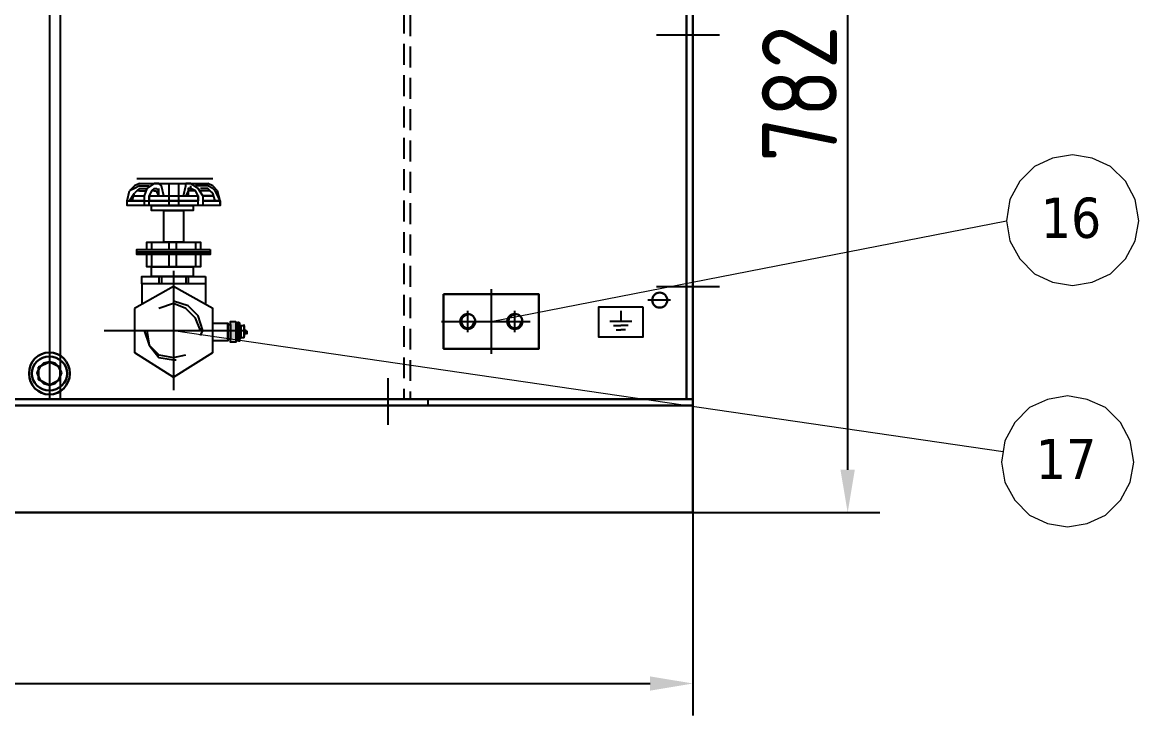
# Model space of a CAD drawing. Header units: millimetres. Extents: x 70841 to 133731, y -170061 to -164340.
# Drawn here: x 91318 to 92360, y -167316 to -166669 of the extents above; entities that cross this region are included whole.
import ezdxf

# ---------------------------------------------------------------- set-up
doc = ezdxf.new("R2010")
doc.units = ezdxf.units.MM
doc.header["$LTSCALE"] = 13
for name, pattern in [('CENTER', [50.8, 31.75, -6.35, 6.35, -6.35]), ('CENTERX2', [101.6, 63.5, -12.7, 12.7, -12.7]), ('DASHED', [0.75, 0.5, -0.25])]:
    doc.linetypes.add(name, pattern=pattern)
for name, color, linetype in [('1', 4, 'Continuous'), ('3中心线层', 1, 'CENTER'), ('4虚线层', 6, 'DASHED'), ('粗实线', 4, 'Continuous')]:
    doc.layers.add(name, color=color, linetype=linetype)
doc.layers.add('标注、文本', color=3, linetype='Continuous', lineweight=25)
doc.layers.add('铁心', color=3, linetype='Continuous', lineweight=0)
doc.styles.get("Standard").update_dxf_attribs({"font": 'gbenor.shx', "bigfont": 'gbcbig.shx'})
doc.styles.add('Tahoma$001', font='tahoma.ttf', dxfattribs={"height": 2.159784})
doc.dimstyles.new('1-15', dxfattribs={"dimscale": 20, "dimtxt": 3.5, "dimasz": 2, "dimexe": 1.5, "dimexo": 0.5, "dimgap": 0.5, "dimtad": 1, "dimtoh": 1, "dimdec": 1, "dimdsep": 46, "dimtxsty": 'Standard', "dimcen": 2.5, "dimclrd": 3, "dimclre": 3, "dimclrt": 3, "dimadec": 0, "dimazin": 2, "dimtfac": 1, "dimtdec": 1, "dimtmove": 0, "dimatfit": 2, "dimfxl": 1, "dimarcsym": 0})

# ---------------------------------------------------------------- blocks, each defined once
blk = doc.blocks.new('257561')
at = {"layer": '标注、文本'}
for p, q in [((856.87, 2219.06), (856.87, 2214.09)), ((851.69, 2214.09), (862.06, 2214.09)), ((853.4, 2212.22), (856.87, 2212.22)), ((860.35, 2212.22), (856.87, 2212.22)), ((854.71, 2210.17), (856.87, 2210.17)), ((859.04, 2210.17), (856.87, 2210.17))]:
    blk.add_line(p, q, dxfattribs=at)
blk = doc.blocks.new('A$C3970166B')
at = {"layer": '标注、文本', "color": 4, "lineweight": 30}
for points in [[(20.32, 13.55), (18.63, 16.93), (16.09, 19.47), (12.7, 20.32), (9.31, 19.47), (6.77, 16.93), (5.08, 13.55), (6.77, 9.31), (9.31, 6.77), (12.7, 5.93), (16.09, 6.77), (18.63, 9.31)], [(19.47, 16.93), (12.7, 20.32), (5.93, 16.93), (5.93, 9.31), (12.7, 5.93), (19.47, 9.31)]]:
    blk.add_lwpolyline(points, close=True, dxfattribs=at)
for major_axis, ratio in [((0, 13.12), 0.967742), ((-11.01, 0), 0.961538)]:
    blk.add_ellipse((12.7, 13.12), major_axis=major_axis, ratio=ratio, start_param=0, end_param=6.283185, dxfattribs=at)
blk = doc.blocks.new('A$C5DBA7796')
at = {"layer": '1', "color": 1, "linetype": 'CENTERX2', "lineweight": -3, "ltscale": 0.1}
for p, q in [((36.02, 61.85), (36.02, 0)), ((0, 30.93), (72.03, 30.93))]:
    blk.add_line(p, q, dxfattribs=at)
at = {"layer": '粗实线'}
for points in [[(18.24, 107.13), (15.7, 105.86), (13.16, 103.32)], [(18.24, 105.86), (15.7, 104.59), (13.16, 103.32)], [(18.24, 104.59), (16.97, 103.32), (15.7, 102.05)], [(28.4, 107.13), (25.86, 107.13), (22.05, 104.59), (20.78, 100.78)], [(25.86, 104.59), (24.59, 103.32), (23.32, 100.78)], [(28.4, 100.78), (28.4, 103.32), (27.13, 104.59)], [(30.94, 100.78), (29.67, 105.86), (28.4, 107.13)], [(28.4, 103.32), (28.4, 104.59)], [(41.1, 100.78), (42.37, 105.86), (42.37, 107.13)], [(44.91, 104.59), (43.64, 104.59), (43.64, 103.32), (43.64, 100.78)], [(51.26, 100.78), (48.72, 104.59), (44.91, 107.13)], [(48.72, 100.78), (47.45, 103.32), (44.91, 104.59)], [(58.88, 103.32), (56.34, 105.86), (53.8, 107.13)], [(57.61, 103.32), (56.34, 104.59), (53.8, 105.86)], [(56.34, 102.05), (55.07, 103.32), (53.8, 104.59)], [(18.24, 103.32), (16.97, 103.32), (15.7, 102.05)], [(25.86, 103.32), (24.59, 103.32), (23.32, 100.78)], [(23.32, 95.7), (23.32, 100.78), (23.32, 98.24)], [(28.4, 100.78), (27.13, 103.32)], [(44.91, 103.32), (43.64, 103.32)], [(48.72, 100.78), (47.45, 103.32), (44.91, 103.32)], [(48.72, 95.7), (48.72, 100.78), (48.72, 98.24)], [(56.34, 102.05), (55.07, 103.32), (53.8, 103.32)], [(60.15, 98.24), (60.15, 95.7), (11.89, 95.7), (11.89, 98.24)], [(51.26, 98.24), (60.15, 98.24), (60.15, 95.7), (11.89, 95.7), (11.89, 98.24), (20.78, 98.24)], [(23.32, 98.24), (48.72, 98.24)], [(22.05, 72.84), (22.05, 76.65), (49.99, 76.65), (49.99, 72.84)], [(49.99, 70.3), (49.99, 63.95), (22.05, 63.95), (22.05, 70.3)], [(49.99, 30.93), (47.45, 37.28), (42.37, 42.36), (36.02, 44.9), (28.4, 42.36)], [(49.99, 28.39), (51.26, 30.93), (48.72, 38.55), (43.64, 43.63), (36.02, 46.17)], [(20.78, 30.93), (23.32, 23.31), (28.4, 16.96), (36.02, 15.69), (37.29, 15.69)], [(22.05, 30.93), (23.32, 23.31), (28.4, 18.23), (36.02, 16.96), (42.37, 18.23)], [(49.99, 30.93), (49.99, 32.2)]]:
    blk.add_lwpolyline(points, dxfattribs=at)
for points in [[(46.18, 95.7), (46.18, 93.16), (24.59, 93.16), (24.59, 95.7)], [(41.1, 93.16), (41.1, 76.65), (30.94, 76.65), (30.94, 93.16)], [(55.07, 72.84), (55.07, 71.57), (16.97, 71.57), (16.97, 72.84)], [(55.07, 71.57), (55.07, 70.3), (16.97, 70.3), (16.97, 71.57)], [(46.18, 63.95), (46.18, 58.87), (24.59, 58.87), (24.59, 63.95)], [(52.53, 58.87), (52.53, 55.06), (19.51, 55.06), (19.51, 58.87)], [(15.7, 42.36), (15.7, 19.5), (36.02, 6.8), (56.34, 19.5), (56.34, 42.36), (36.02, 53.79)]]:
    blk.add_lwpolyline(points, close=True, dxfattribs=at)
for points in [[(16.97, 109.67), (16.97, 109.67), (56.34, 109.67), (56.34, 109.67)], [(18.24, 107.13), (18.24, 107.13), (53.8, 107.13), (53.8, 107.13)], [(18.24, 105.86), (18.24, 105.86), (23.32, 105.86), (23.32, 105.86)], [(18.24, 104.59), (18.24, 104.59), (22.05, 104.59), (22.05, 104.59)], [(25.86, 104.59), (25.86, 104.59), (27.13, 104.59), (27.13, 104.59)], [(33.48, 107.13), (33.48, 107.13), (33.48, 95.7), (33.48, 95.7)], [(38.56, 107.13), (38.56, 107.13), (38.56, 95.7), (38.56, 95.7)], [(44.91, 107.13), (44.91, 107.13), (42.37, 107.13), (42.37, 107.13)], [(42.37, 105.86), (42.37, 105.86), (42.37, 107.13), (42.37, 107.13)], [(44.91, 104.59), (44.91, 104.59), (44.91, 105.86), (44.91, 105.86)], [(44.91, 103.32), (44.91, 103.32), (44.91, 104.59), (44.91, 104.59)], [(53.8, 105.86), (53.8, 105.86), (47.45, 105.86), (47.45, 105.86)], [(53.8, 104.59), (53.8, 104.59), (49.99, 104.59), (49.99, 104.59)], [(11.89, 98.24), (11.89, 98.24), (13.16, 103.32), (13.16, 103.32)], [(11.89, 98.24), (11.89, 98.24), (13.16, 103.32), (13.16, 103.32)], [(13.16, 98.24), (13.16, 98.24), (15.7, 102.05), (15.7, 102.05)], [(14.43, 98.24), (14.43, 98.24), (15.7, 102.05), (15.7, 102.05)], [(15.7, 100.78), (15.7, 100.78), (20.78, 100.78), (20.78, 100.78)], [(18.24, 103.32), (18.24, 103.32), (22.05, 103.32), (22.05, 103.32)], [(20.78, 100.78), (20.78, 100.78), (20.78, 95.7), (20.78, 95.7)], [(23.32, 100.78), (23.32, 100.78), (48.72, 100.78), (48.72, 100.78)], [(25.86, 103.32), (25.86, 103.32), (27.13, 103.32), (27.13, 103.32)], [(43.64, 103.32), (43.64, 103.32), (42.37, 100.78), (42.37, 100.78)], [(53.8, 103.32), (53.8, 103.32), (49.99, 103.32), (49.99, 103.32)], [(51.26, 100.78), (51.26, 100.78), (56.34, 100.78), (56.34, 100.78)], [(56.34, 100.78), (56.34, 100.78), (51.26, 100.78), (51.26, 100.78)], [(51.26, 100.78), (51.26, 100.78), (51.26, 95.7), (51.26, 95.7)], [(57.61, 98.24), (57.61, 98.24), (56.34, 102.05), (56.34, 102.05)], [(57.61, 98.24), (57.61, 98.24), (56.34, 102.05), (56.34, 102.05)], [(60.15, 98.24), (60.15, 98.24), (57.61, 103.32), (57.61, 103.32)], [(60.15, 98.24), (60.15, 98.24), (58.88, 103.32), (58.88, 103.32)], [(20.78, 98.24), (20.78, 98.24), (14.43, 98.24), (14.43, 98.24)], [(20.78, 98.24), (20.78, 98.24), (23.32, 98.24), (23.32, 98.24)], [(48.72, 98.24), (48.72, 98.24), (23.32, 98.24), (23.32, 98.24)], [(60.15, 98.24), (60.15, 98.24), (51.26, 98.24), (51.26, 98.24)], [(51.26, 98.24), (51.26, 98.24), (57.61, 98.24), (57.61, 98.24)], [(60.15, 95.7), (60.15, 95.7), (60.15, 98.24), (60.15, 98.24)], [(24.59, 76.65), (24.59, 76.65), (24.59, 72.84), (24.59, 72.84)], [(33.48, 76.65), (33.48, 76.65), (33.48, 72.84), (33.48, 72.84)], [(37.29, 76.65), (37.29, 76.65), (37.29, 72.84), (37.29, 72.84)], [(47.45, 76.65), (47.45, 76.65), (47.45, 72.84), (47.45, 72.84)], [(24.59, 70.3), (24.59, 70.3), (24.59, 63.95), (24.59, 63.95)], [(33.48, 70.3), (33.48, 70.3), (33.48, 63.95), (33.48, 63.95)], [(37.29, 70.3), (37.29, 70.3), (37.29, 63.95), (37.29, 63.95)], [(47.45, 70.3), (47.45, 70.3), (47.45, 63.95), (47.45, 63.95)], [(28.4, 58.87), (28.4, 58.87), (28.4, 55.06), (28.4, 55.06)], [(29.67, 58.87), (29.67, 58.87), (29.67, 55.06), (29.67, 55.06)], [(42.37, 58.87), (42.37, 58.87), (42.37, 55.06), (42.37, 55.06)], [(43.64, 58.87), (43.64, 58.87), (43.64, 55.06), (43.64, 55.06)], [(19.51, 55.06), (19.51, 55.06), (19.51, 44.9), (19.51, 44.9)], [(52.53, 55.06), (52.53, 55.06), (52.53, 44.9), (52.53, 44.9)]]:
    blk.add_open_spline(points, degree=3, dxfattribs=at)
blk = doc.blocks.new('*D1618')
at = {"layer": 'Defpoints', "color": 0, "transparency": 16777216}
for p in [(90504.1, -167106.8), (91944.1, -167106.8), (91944.1, -167286.3)]:
    blk.add_point(p, dxfattribs=at)
at = {"layer": '标注、文本', "color": 3, "lineweight": -2, "transparency": 16777216}
for p, q in [((90504.1, -167116.8), (90504.1, -167316.3)), ((91944.1, -167116.8), (91944.1, -167316.3)), ((90544.1, -167286.3), (91904.1, -167286.3))]:
    blk.add_line(p, q, dxfattribs=at)
at = {"layer": '标注、文本', "color": 3, "transparency": 16777216}
for points in [[(90544.1, -167279.7), (90544.1, -167293), (90504.1, -167286.3)], [(91904.1, -167279.7), (91904.1, -167293), (91944.1, -167286.3)]]:
    blk.add_solid(points, dxfattribs=at)
at = {"layer": '标注、文本', "color": 3, "transparency": 16777216, "insert": (91224.1, -167241.3), "char_height": 70, "attachment_point": 5}
blk.add_mtext('1440', dxfattribs=at)
blk = doc.blocks.new('*D1594')
at = {"layer": 'Defpoints', "color": 0, "transparency": 16777216}
for p in [(91783.1, -166344.8), (91783.1, -167126.8), (92088.6, -167126.8)]:
    blk.add_point(p, dxfattribs=at)
at = {"layer": '标注、文本', "color": 3, "lineweight": -2, "transparency": 16777216}
for p, q in [((91793.1, -166344.8), (92118.6, -166344.8)), ((92088.6, -166384.8), (92088.6, -167086.8)), ((91793.1, -167126.8), (92118.6, -167126.8))]:
    blk.add_line(p, q, dxfattribs=at)
at = {"layer": '标注、文本', "color": 3, "transparency": 16777216}
for points in [[(92081.9, -166384.8), (92095.3, -166384.8), (92088.6, -166344.8)], [(92081.9, -167086.8), (92095.3, -167086.8), (92088.6, -167126.8)]]:
    blk.add_solid(points, dxfattribs=at)
at = {"layer": '标注、文本', "color": 3, "transparency": 16777216, "insert": (92043.6, -166735.8), "char_height": 70, "attachment_point": 5, "rotation": 90}
blk.add_mtext('782', dxfattribs=at)

msp = doc.modelspace()

# ---------------------------------------------------------------- hatches: boundary and pattern name
at = {"layer": '粗实线'}
h = msp.add_hatch(color=256, dxfattribs=at)
h.dxf.hatch_style = 2
h.paths.add_polyline_path([(91512.142, -166948.541), (91512.142, -166967.591), (91517.222, -166967.591)])
h = msp.add_hatch(color=256, dxfattribs=at)
h.dxf.hatch_style = 2
h.paths.add_polyline_path([(91512.142, -166948.541), (91517.222, -166948.541), (91517.222, -166967.591)])

# ---------------------------------------------------------------- linework, layer by layer
at = {"layer": '1', "color": 1, "linetype": 'CENTERX2', "lineweight": -3, "ltscale": 0.1}
for p, q in [((91969.063, -166680.99), (91910.063, -166680.99)), ((91969.063, -166915.99), (91910.063, -166915.99)), ((91755.737, -166918.263), (91755.737, -166978.538)), ((91733.737, -166958.409), (91733.737, -166938.392)), ((91777.737, -166958.409), (91777.737, -166938.392)), ((91709.414, -166948.4), (91802.06, -166948.4)), ((91659.063, -167001.377), (91659.063, -167044.973))]:
    msp.add_line(p, q, dxfattribs=at)
at = {"layer": '3中心线层', "ltscale": 0.4}
msp.add_line((91923.037, -166928.49), (91902.107, -166928.49), dxfattribs=at)
at = {"layer": '4虚线层', "ltscale": 3}
for p, q in [((91674.063, -166513.87), (91674.063, -167020.79)), ((91680.063, -166516.355), (91680.063, -167020.79)), ((91814.063, -167020.79), (90510.063, -167020.79))]:
    msp.add_line(p, q, dxfattribs=at)
at = {"layer": '4虚线层', "ltscale": 5}
msp.add_line((91696.563, -167020.79), (91696.563, -167026.79), dxfattribs=at)
at = {"layer": '标注、文本'}
for p, q in [((91343.063, -165492.763), (91343.063, -167020.79)), ((91353.063, -165492.763), (91353.063, -167020.79))]:
    msp.add_line(p, q, dxfattribs=at)
at = {"layer": '标注、文本', "color": 4, "lineweight": 30}
for points in [[(91711.237, -166922.9), (91800.237, -166922.9), (91800.237, -166973.9), (91711.237, -166973.9)], [(91354.493, -166996.26), (91351.953, -166991.18), (91348.143, -166987.37), (91343.063, -166986.1), (91337.983, -166987.37), (91334.173, -166991.18), (91331.633, -166996.26), (91334.173, -167002.61), (91337.983, -167006.42), (91343.063, -167007.69), (91348.143, -167006.42), (91351.953, -167002.61)], [(91353.223, -166991.18), (91343.063, -166986.1), (91332.903, -166991.18), (91332.903, -167002.61), (91343.063, -167007.69), (91353.223, -167002.61)]]:
    msp.add_lwpolyline(points, close=True, dxfattribs=at)
at = {"layer": '标注、文本'}
msp.add_lwpolyline([(91897.551, -166934.94), (91856.031, -166934.94), (91856.031, -166962.649), (91897.551, -166962.649)], close=True, dxfattribs=at)
at = {"layer": '标注、文本', "color": 4, "lineweight": 30}
for centre in [(91733.737, -166948.4), (91777.737, -166948.4)]:
    msp.add_circle(centre, 7, dxfattribs=at)
at = {"layer": '标注、文本'}
for centre in [(91733.737, -166948.4), (91777.737, -166948.4)]:
    msp.add_arc(centre, 6, 90, 0, dxfattribs=at)
at = {"layer": '标注、文本', "color": 4, "lineweight": 30}
for major_axis, ratio in [((0, 19.685), 0.967742), ((-16.51, 0), 0.961538)]:
    msp.add_ellipse((91343.063, -166996.895), major_axis=major_axis, ratio=ratio, start_param=0, end_param=6.283185, dxfattribs=at)
at = {"layer": '粗实线', "lineweight": 30}
for p, q in [((91938.063, -167020.79), (91938.063, -165476.763)), ((91944.063, -167026.79), (91944.063, -165476.763)), ((90504.063, -167026.79), (91944.063, -167026.79)), ((90510.063, -167020.79), (91944.063, -167020.79)), ((91791.563, -167026.79), (90609.063, -167026.79)), ((91944.063, -167126.79), (91944.063, -167026.59)), ((90504.063, -167126.79), (91944.063, -167126.79))]:
    msp.add_line(p, q, dxfattribs=at)
at = {"layer": '粗实线'}
for points in [[(91495.632, -166949.811), (91509.602, -166949.811), (91509.602, -166966.321), (91495.632, -166966.321)], [(91521.032, -166965.051), (91521.032, -166951.081), (91521.032, -166949.811), (91519.762, -166949.811)], [(91522.302, -166963.781), (91522.302, -166952.351), (91521.032, -166952.351)], [(91524.842, -166963.781), (91524.842, -166952.351), (91522.302, -166952.351)], [(91524.842, -166952.351), (91524.842, -166953.621)], [(91527.382, -166957.431), (91527.382, -166958.701), (91526.112, -166958.701), (91526.112, -166957.431), (91527.382, -166957.431), (91527.382, -166959.971), (91527.382, -166957.431), (91527.382, -166958.701), (91527.382, -166959.971)], [(91519.762, -166966.321), (91521.032, -166966.321), (91521.032, -166965.051)], [(91522.302, -166963.781), (91521.032, -166965.051)], [(91524.842, -166963.781), (91524.842, -166962.511)]]:
    msp.add_lwpolyline(points, dxfattribs=at)
for points in [[(91512.142, -166951.081), (91512.142, -166965.051), (91509.602, -166965.051), (91509.602, -166951.081)], [(91517.222, -166948.541), (91517.222, -166967.591), (91512.142, -166967.591), (91512.142, -166948.541)], [(91519.762, -166949.811), (91519.762, -166966.321), (91518.492, -166966.321), (91518.492, -166949.811)], [(91526.112, -166956.161), (91526.112, -166959.971), (91524.842, -166959.971), (91524.842, -166956.161)]]:
    msp.add_lwpolyline(points, close=True, dxfattribs=at)
at = {"layer": '粗实线', "lineweight": 30}
msp.add_circle((91913.086, -166928.49), 7, dxfattribs=at)
at = {"layer": '粗实线'}
for points in [[(91518.492, -166949.811), (91518.492, -166949.811), (91517.222, -166949.811), (91517.222, -166949.811)], [(91519.762, -166949.811), (91519.762, -166949.811), (91519.762, -166948.541), (91519.762, -166948.541)], [(91524.842, -166952.351), (91524.842, -166952.351), (91524.842, -166951.081), (91524.842, -166951.081)], [(91524.842, -166953.621), (91524.842, -166953.621), (91524.842, -166962.511), (91524.842, -166962.511)], [(91518.492, -166966.321), (91518.492, -166966.321), (91517.222, -166966.321), (91517.222, -166966.321)], [(91519.762, -166966.321), (91519.762, -166966.321), (91519.762, -166965.051), (91519.762, -166965.051)], [(91524.842, -166963.781), (91524.842, -166963.781), (91522.302, -166963.781), (91522.302, -166963.781)], [(91524.842, -166963.781), (91524.842, -166963.781), (91524.842, -166962.511), (91524.842, -166962.511)]]:
    msp.add_open_spline(points, degree=3, dxfattribs=at)
at = {"layer": '铁心'}
for points in [[(92360.408, -166854.501), (92357.095, -166834.623), (92348.059, -166817.455), (92334.205, -166803.6), (92317.037, -166796.071), (92298.664, -166792.758), (92279.991, -166796.071), (92263.124, -166803.6), (92249.27, -166817.455), (92239.933, -166834.623), (92236.921, -166854.501), (92239.933, -166873.175), (92249.27, -166890.041), (92263.124, -166903.896), (92279.991, -166911.727), (92298.664, -166914.739), (92317.037, -166911.727), (92334.205, -166903.896), (92348.059, -166890.041), (92357.095, -166873.175)], [(92355.759, -167079.684), (92352.446, -167059.805), (92343.41, -167042.638), (92329.556, -167028.783), (92312.388, -167021.253), (92294.015, -167017.94), (92275.342, -167021.253), (92258.475, -167028.783), (92244.621, -167042.638), (92235.284, -167059.805), (92232.272, -167079.684), (92235.284, -167098.357), (92244.621, -167115.224), (92258.475, -167129.078), (92275.342, -167136.909), (92294.015, -167139.921), (92312.388, -167136.909), (92329.556, -167129.078), (92343.41, -167115.224), (92352.446, -167098.357)]]:
    msp.add_lwpolyline(points, close=True, dxfattribs=at)
for points in [[(91755.737, -166948.4), (92236.921, -166854.501), (92236.921, -166854.501)], [(91459.056, -166956.79), (92233.778, -167069.744), (92233.778, -167069.744)]]:
    msp.add_lwpolyline(points, dxfattribs=at)

# ---------------------------------------------------------------- block references
at = {"layer": '标注、文本'}
for name, p, xscale, yscale, zscale in [('A$C5DBA7796', (91394.227, -167012.46), 1.799999999988358, 1.799999999988358, 1.8), ('257561', (93590.517, -171376.651), -2, 2, 2), ('A$C3970166B', (91324.013, -167016.58), 1.5, 1.5, 1.5)]:
    msp.add_blockref(name, p, dxfattribs=dict(at, xscale=xscale, yscale=yscale, zscale=zscale))

# ---------------------------------------------------------------- texts
at = {"layer": '铁心', "style": 'Tahoma$001'}
for s, p in [('16', (92269.025, -166870.353)), ('17', (92264.376, -167095.535))]:
    msp.add_text(s, height=37.5893, dxfattribs=at).set_placement(p)

# ---------------------------------------------------------------- dimensions: what is measured, and where the dimension line sits
at = {"layer": '标注、文本'}
dim = msp.add_linear_dim(base=(92088.593, -167126.79), p1=(91783.125, -166344.833), p2=(91783.125, -167126.79), angle=90, dimstyle='1-15', dxfattribs=at)
dim.commit()
dim.dimension.update_dxf_attribs({"geometry": '*D1594', "text_midpoint": (92043.593, -166735.812)})
dim = msp.add_linear_dim(base=(91944.063, -167286.326), p1=(90504.063, -167106.79), p2=(91944.063, -167106.79), dimstyle='1-15', dxfattribs=at)
dim.commit()
dim.dimension.update_dxf_attribs({"geometry": '*D1618', "text_midpoint": (91224.063, -167241.326)})

doc.saveas('drawing.dxf')
